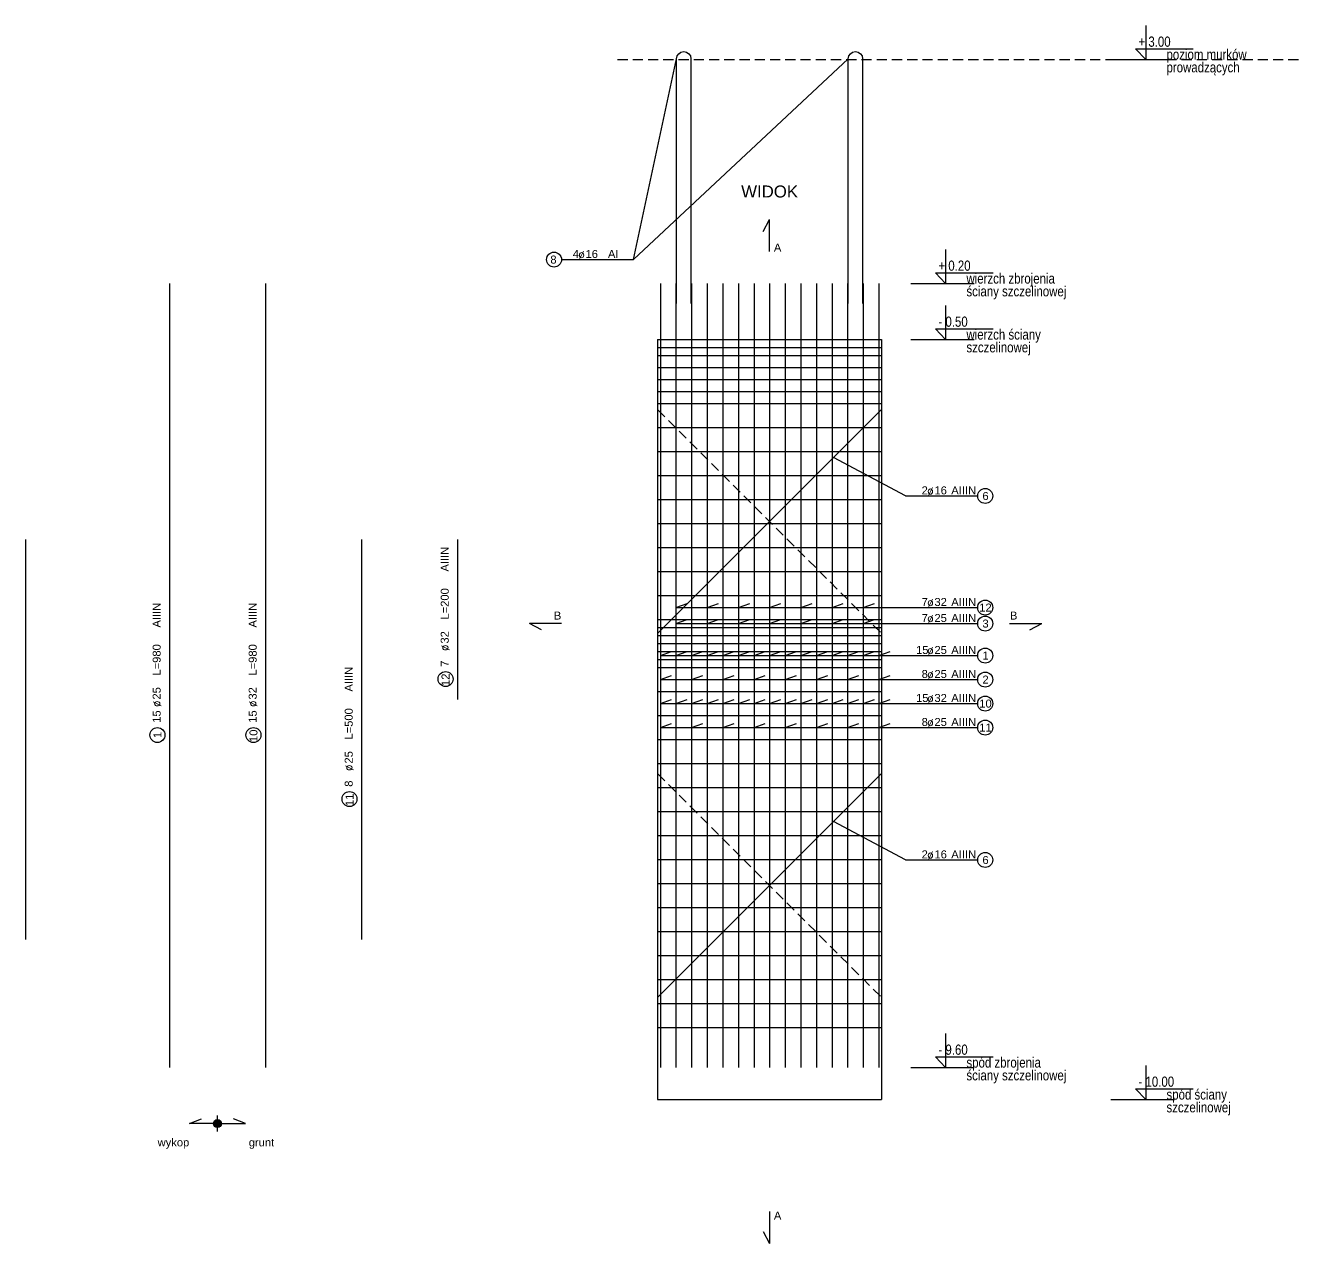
# Model space of a CAD drawing. Extents: x -5033 to 9347, y -16423 to -2430.
# Drawn here: x 2190 to 3779, y -12523 to -11000 of the extents above; entities that cross this region are included whole.
import ezdxf
from ezdxf.enums import TextEntityAlignment as Align

# ---------------------------------------------------------------- set-up
doc = ezdxf.new("R2010")
doc.units = 0
doc.header["$MEASUREMENT"] = 0
doc.linetypes.add('DASHED', pattern=[19.05, 12.7, -6.35])
for name, color, linetype in [('__SOL-KOTY_WYSOKOSCIOWE', 4, 'CONTINUOUS'), ('__SOL-OPISY', 4, 'CONTINUOUS'), ('__SOL-PRZERYWANA', 253, 'DASHED'), ('__SOL-WIDOK', 4, 'CONTINUOUS'), ('__SOL-ZBROJENIE', 3, 'CONTINUOUS')]:
    doc.layers.add(name, color=color, linetype=linetype)
doc.styles.add('ARIAL', font='arial.ttf', dxfattribs={"height": 2.5})
doc.styles.add('SIMPLEX', font='SIMPLEX.SHX', dxfattribs={"width": 0.8})
doc.styles.get("Standard").update_dxf_attribs({"font": 'arial.ttf'})

# ---------------------------------------------------------------- blocks, each defined once
blk = doc.blocks.new('OPIS_PRET_BEZ_LINII')
at = {"layer": '__SOL-OPISY'}
blk.add_circle((25.7, 0), 9.36, dxfattribs=at)
at = {"layer": '__SOL-OPISY', "style": 'SIMPLEX', "width": 0.9}
blk.add_text(' %%c ', height=10, dxfattribs=at).set_placement((64.7, -4.8), align=Align.CENTER)
at = {"layer": '__SOL-OPISY', "style": 'ARIAL', "width": 0.8}
blk.add_attdef('NUMER', text='', height=10, dxfattribs=at).set_placement((25.7, 0), align=Align.MIDDLE)
blk.add_attdef('ILOSC', text='', height=10, dxfattribs=at).set_placement((56.9, -5.1), align=Align.RIGHT)
for tag, p in [('SREDNICA', (71, -5.1)), ('DLUGOSC', (95.1, -5.2)), ('STAL', (144.7, -5.2))]:
    blk.add_attdef(tag, p, '', height=10, dxfattribs=at)
blk = doc.blocks.new('OPIS_PRAWY')
at = {"layer": '__SOL-OPISY'}
blk.add_line((0, 0), (90, 0), dxfattribs=at)
blk.add_circle((99.4, 0), 9.36, dxfattribs=at)
at = {"layer": '__SOL-OPISY', "style": 'SIMPLEX', "width": 0.9}
blk.add_text(' %%c ', height=10, dxfattribs=at).set_placement((20.9, 0.5))
at = {"layer": '__SOL-OPISY', "style": 'ARIAL', "width": 0.8}
blk.add_attdef('ILOSC', text='', height=10, dxfattribs=at).set_placement((27.1, 0.1), align=Align.RIGHT)
for tag, p in [('SREDNICA', (35.4, 0.1)), ('STAL', (58.4, 0.5))]:
    blk.add_attdef(tag, p, '', height=10, dxfattribs=at)
for tag, p in [('NUMER', (99.4, 0)), ('DLUGOSC', (52.8, -6.1))]:
    blk.add_attdef(tag, text='', height=10, dxfattribs=at).set_placement(p, align=Align.MIDDLE)
blk = doc.blocks.new('OPIS_LEWY')
at = {"layer": '__SOL-OPISY'}
blk.add_line((-90, 0), (0, 0), dxfattribs=at)
blk.add_circle((-99.4, 0), 9.36, dxfattribs=at)
at = {"layer": '__SOL-OPISY', "style": 'SIMPLEX', "width": 0.9}
blk.add_text(' %%c ', height=10, dxfattribs=at).set_placement((-75, 0.5))
at = {"layer": '__SOL-OPISY', "style": 'ARIAL', "width": 0.8}
for tag, p in [('NUMER', (-99.4, 0)), ('DLUGOSC', (-58.9, -6.6))]:
    blk.add_attdef(tag, text='', height=10, dxfattribs=at).set_placement(p, align=Align.MIDDLE)
blk.add_attdef('ILOSC', text='', height=10, dxfattribs=at).set_placement((-74, 0.1), align=Align.RIGHT)
for tag, p in [('SREDNICA', (-65.8, 0.1)), ('STAL', (-42.7, 0.3))]:
    blk.add_attdef(tag, p, '', height=10, dxfattribs=at)
blk = doc.blocks.new('KOTA')
at = {"layer": '__SOL-KOTY_WYSOKOSCIOWE'}
for p, q in [((0, 33.4), (0, 0)), ((-34, 0), (28, 0)), ((0, 0), (-9.9, 10.4)), ((-9.9, 10.4), (46.5, 10.4))]:
    blk.add_line(p, q, dxfattribs=at)
at = {"layer": '__SOL-KOTY_WYSOKOSCIOWE', "style": 'ARIAL', "width": 0.8}
blk.add_attdef('RZEDNA', (500.5, 15.9), '', height=10.4, dxfattribs=at)

msp = doc.modelspace()

# ---------------------------------------------------------------- hatches: boundary and pattern name
at = {"layer": '__SOL-OPISY'}
msp.add_hatch(color=256, dxfattribs=at).paths.add_polyline_path([(2435, -12373, 1), (2425, -12373, 1)])

# ---------------------------------------------------------------- linework, layer by layer
for p, q in [((2950, -11293), (3003.75, -11042)), ((2950, -11293), (3218.25, -11042)), ((3112, -11258), (3120, -11243)), ((3120, -11283), (3120, -11243)), ((3290, -11588.5), (3200, -11540.5)), ((3003, -11728), (3017.1, -11722.9)), ((3042, -11728), (3056.1, -11722.9)), ((3081, -11728), (3095.1, -11722.9)), ((3120, -11728), (3134.1, -11722.9)), ((3159, -11728), (3173.1, -11722.9)), ((3198, -11728), (3212.1, -11722.9)), ((3237, -11728), (3251.1, -11722.9)), ((3003, -11728), (3290, -11728)), ((2860, -11748), (2820, -11748)), ((2835, -11756), (2820, -11748)), ((3003, -11748), (3017.1, -11742.9)), ((3003, -11748), (3290, -11748)), ((3042, -11748), (3056.1, -11742.9)), ((3081, -11748), (3095.1, -11742.9)), ((3120, -11748), (3134.1, -11742.9)), ((3159, -11748), (3173.1, -11742.9)), ((3198, -11748), (3212.1, -11742.9)), ((3237, -11748), (3251.1, -11742.9)), ((3420, -11748), (3460, -11748)), ((3445, -11756), (3460, -11748)), ((2983.5, -11788), (2997.6, -11782.9)), ((3003, -11788), (3017.1, -11782.9)), ((3022.5, -11788), (3036.6, -11782.9)), ((3042, -11788), (3056.1, -11782.9)), ((3061.5, -11788), (3075.6, -11782.9)), ((3081, -11788), (3095.1, -11782.9)), ((3100.5, -11788), (3114.6, -11782.9)), ((3120, -11788), (3134.1, -11782.9)), ((3139.5, -11788), (3153.6, -11782.9)), ((3159, -11788), (3173.1, -11782.9)), ((3178.5, -11788), (3192.6, -11782.9)), ((3198, -11788), (3212.1, -11782.9)), ((3217.5, -11788), (3231.6, -11782.9)), ((3237, -11788), (3251.1, -11782.9)), ((3256.5, -11788), (3270.6, -11782.9)), ((2983.5, -11788), (3290, -11788)), ((2983.5, -11818), (2997.6, -11812.9)), ((2983.5, -11818), (3290, -11818)), ((3022.5, -11818), (3036.6, -11812.9)), ((3061.5, -11818), (3075.6, -11812.9)), ((3100.5, -11818), (3114.6, -11812.9)), ((3139.5, -11818), (3153.6, -11812.9)), ((3178.5, -11818), (3192.6, -11812.9)), ((3217.5, -11818), (3231.6, -11812.9)), ((3256.5, -11818), (3270.6, -11812.9)), ((2983.5, -11848), (2997.6, -11842.9)), ((2983.5, -11848), (3290, -11848)), ((3003, -11848), (3017.1, -11842.9)), ((3022.5, -11848), (3036.6, -11842.9)), ((3042, -11848), (3056.1, -11842.9)), ((3061.5, -11848), (3075.6, -11842.9)), ((3081, -11848), (3095.1, -11842.9)), ((3100.5, -11848), (3114.6, -11842.9)), ((3120, -11848), (3134.1, -11842.9)), ((3139.5, -11848), (3153.6, -11842.9)), ((3159, -11848), (3173.1, -11842.9)), ((3178.5, -11848), (3192.6, -11842.9)), ((3198, -11848), (3212.1, -11842.9)), ((3217.5, -11848), (3231.6, -11842.9)), ((3237, -11848), (3251.1, -11842.9)), ((3256.5, -11848), (3270.6, -11842.9)), ((2983.5, -11878), (2997.6, -11872.9)), ((2983.5, -11878), (3290, -11878)), ((3022.5, -11878), (3036.6, -11872.9)), ((3061.5, -11878), (3075.6, -11872.9)), ((3100.5, -11878), (3114.6, -11872.9)), ((3139.5, -11878), (3153.6, -11872.9)), ((3178.5, -11878), (3192.6, -11872.9)), ((3217.5, -11878), (3231.6, -11872.9)), ((3256.5, -11878), (3270.6, -11872.9)), ((3290, -12043.5), (3200, -11995.5)), ((2395, -12373), (2410, -12367)), ((2430, -12373), (2395, -12373)), ((2430, -12383), (2430, -12363)), ((2430, -12373), (2465, -12373)), ((2465, -12373), (2450, -12367)), ((3120, -12483), (3120, -12523)), ((3112, -12508), (3120, -12523))]:
    msp.add_line(p, q, dxfattribs=at)
msp.add_circle((2430, -12373), 5, dxfattribs=at)
at = {"layer": '__SOL-PRZERYWANA'}
msp.add_line((2930, -11043), (4280, -11043), dxfattribs=at)
for points in [[(2980, -11460.5), (2980, -11480.5), (3260, -11760.5), (3260, -11780.5)], [(2980, -11915.5), (2980, -11935.5), (3260, -12215.5), (3260, -12235.5)]]:
    msp.add_lwpolyline(points, dxfattribs=at)
at = {"layer": '__SOL-WIDOK'}
for p, q in [((2980, -11393), (2980, -12343)), ((2980, -11393), (3260, -11393)), ((3260, -11393), (3260, -12343)), ((2980, -12343), (3260, -12343))]:
    msp.add_line(p, q, dxfattribs=at)
at = {"layer": '__SOL-ZBROJENIE'}
for p, q in [((2370, -11323), (2370, -12303)), ((2490, -11323), (2490, -12303)), ((2983.5, -11323), (2983.5, -12303)), ((3003, -11323), (3003, -12303)), ((3022.5, -11323), (3022.5, -12303)), ((3042, -11323), (3042, -12303)), ((3061.5, -11323), (3061.5, -12303)), ((3081, -11323), (3081, -12303)), ((3100.5, -11323), (3100.5, -12303)), ((3120, -11323), (3120, -12303)), ((3139.5, -11323), (3139.5, -12303)), ((3159, -11323), (3159, -12303)), ((3178.5, -11323), (3178.5, -12303)), ((3198, -11323), (3198, -12303)), ((3217.5, -11323), (3217.5, -12303)), ((3237, -11323), (3237, -12303)), ((3256.5, -11323), (3256.5, -12303)), ((2980, -11403), (3260, -11403)), ((2980, -11413), (3260, -11413)), ((2980, -11428), (3260, -11428)), ((2980, -11443), (3260, -11443)), ((2980, -11458), (3260, -11458)), ((2980, -11473), (3260, -11473)), ((2980, -11503), (3260, -11503)), ((2980, -11533), (3260, -11533)), ((2980, -11563), (3260, -11563)), ((2980, -11593), (3260, -11593)), ((2980, -11623), (3260, -11623)), ((2190, -11643), (2190, -12143)), ((2610, -11643), (2610, -12143)), ((2730, -11643), (2730, -11843)), ((2980, -11653), (3260, -11653)), ((2980, -11683), (3260, -11683)), ((2980, -11713), (3260, -11713)), ((2980, -11743), (3260, -11743)), ((2980, -11753), (3260, -11753)), ((2980, -11763), (3260, -11763)), ((2980, -11773), (3260, -11773)), ((2980, -11783), (3260, -11783)), ((2980, -11793), (3260, -11793)), ((2980, -11803), (3260, -11803)), ((2980, -11833), (3260, -11833)), ((2980, -11863), (3260, -11863)), ((2980, -11893), (3260, -11893)), ((2980, -11923), (3260, -11923)), ((2980, -11953), (3260, -11953)), ((2980, -11983), (3260, -11983)), ((2980, -12013), (3260, -12013)), ((2980, -12043), (3260, -12043)), ((2980, -12073), (3260, -12073)), ((2980, -12103), (3260, -12103)), ((2980, -12133), (3260, -12133)), ((2980, -12163), (3260, -12163)), ((2980, -12193), (3260, -12193)), ((2980, -12223), (3260, -12223)), ((2980, -12253), (3260, -12253))]:
    msp.add_line(p, q, dxfattribs=at)
for points in [[(3003.75, -11347.9), (3003.75, -11042, -1), (3021.75, -11042), (3021.75, -11347.9)], [(3218.25, -11347.9), (3218.25, -11042, -1), (3236.25, -11042), (3236.25, -11347.9)]]:
    msp.add_lwpolyline(points, format="xyb", dxfattribs=at)
for points in [[(3260, -11460.5), (3260, -11480.5), (2980, -11760.5), (2980, -11780.5)], [(3260, -11915.5), (3260, -11935.5), (2980, -12215.5), (2980, -12235.5)]]:
    msp.add_lwpolyline(points, dxfattribs=at)

# ---------------------------------------------------------------- block references
at = {"layer": '__SOL-KOTY_WYSOKOSCIOWE'}
ref = msp.add_blockref('KOTA', (3590, -11043), dxfattribs=dict(at, xscale=1.28, yscale=1.28, zscale=1.28))
ref.add_attrib('RZEDNA', '+ 3.00', (3581, -11027), dxfattribs={"height": 12.8, "style": 'ARIAL', "width": 0.8})
ref.add_attrib('OPIS1', 'poziom murków', (3616, -11043), dxfattribs={"height": 12.8, "style": 'ARIAL', "width": 0.8})
ref.add_attrib('OPIS2', 'prowadzących', (3616, -11059), dxfattribs={"height": 12.8, "style": 'ARIAL', "width": 0.8})
ref = msp.add_blockref('KOTA', (3340, -11323), dxfattribs=dict(at, xscale=1.28, yscale=1.28, zscale=1.28))
ref.add_attrib('RZEDNA', '+ 0.20', (3331, -11307), dxfattribs={"height": 12.8, "style": 'ARIAL', "width": 0.8})
ref.add_attrib('OPIS1', 'wierzch zbrojenia', (3366, -11323), dxfattribs={"height": 12.8, "style": 'ARIAL', "width": 0.8})
ref.add_attrib('OPIS2', 'ściany szczelinowej', (3366, -11339), dxfattribs={"height": 12.8, "style": 'ARIAL', "width": 0.8})
ref = msp.add_blockref('KOTA', (3340, -11393), dxfattribs=dict(at, xscale=1.28, yscale=1.28, zscale=1.28))
ref.add_attrib('RZEDNA', '- 0.50', (3331, -11377), dxfattribs={"height": 12.8, "style": 'ARIAL', "width": 0.8})
ref.add_attrib('OPIS1', 'wierzch ściany', (3366, -11393), dxfattribs={"height": 12.8, "style": 'ARIAL', "width": 0.8})
ref.add_attrib('OPIS2', 'szczelinowej', (3366, -11409), dxfattribs={"height": 12.8, "style": 'ARIAL', "width": 0.8})
ref = msp.add_blockref('KOTA', (3340, -12303), dxfattribs=dict(at, xscale=1.28, yscale=1.28, zscale=1.28))
ref.add_attrib('RZEDNA', '- 9.60', (3331, -12287), dxfattribs={"height": 12.8, "style": 'ARIAL', "width": 0.8})
ref.add_attrib('OPIS1', 'spód zbrojenia', (3366, -12303), dxfattribs={"height": 12.8, "style": 'ARIAL', "width": 0.8})
ref.add_attrib('OPIS2', 'ściany szczelinowej', (3366, -12319), dxfattribs={"height": 12.8, "style": 'ARIAL', "width": 0.8})
ref = msp.add_blockref('KOTA', (3590, -12343), dxfattribs=dict(at, xscale=1.28, yscale=1.28, zscale=1.28))
ref.add_attrib('RZEDNA', '- 10.00', (3581, -12327), dxfattribs={"height": 12.8, "style": 'ARIAL', "width": 0.8})
ref.add_attrib('OPIS1', 'spód ściany', (3616, -12343), dxfattribs={"height": 12.8, "style": 'ARIAL', "width": 0.8})
ref.add_attrib('OPIS2', 'szczelinowej', (3616, -12359), dxfattribs={"height": 12.8, "style": 'ARIAL', "width": 0.8})
at = {"layer": '__SOL-OPISY'}
ref = msp.add_blockref('OPIS_LEWY', (2950, -11293), dxfattribs=at)
ref.add_attrib('ILOSC', '4', (2874, -11291), dxfattribs={"height": 10, "style": 'ARIAL'})
ref.add_attrib('SREDNICA', '16', (2890, -11291), dxfattribs={"height": 10, "style": 'ARIAL'})
ref.add_attrib('STAL', 'AI', (2918, -11291), dxfattribs={"height": 10, "style": 'ARIAL'})
ref.add_attrib('NUMER', '8', (2846, -11298), dxfattribs={"height": 10, "style": 'ARIAL'})
ref = msp.add_blockref('OPIS_PRAWY', (3290, -11588.5), dxfattribs=at)
ref.add_attrib('ILOSC', '2', (3310, -11586.5), dxfattribs={"height": 10, "style": 'ARIAL'})
ref.add_attrib('SREDNICA', '16', (3326, -11586.5), dxfattribs={"height": 10, "style": 'ARIAL'})
ref.add_attrib('STAL', 'AIIIN', (3347, -11586.5), dxfattribs={"height": 10, "style": 'ARIAL'})
ref.add_attrib('NUMER', '6', (3386, -11593.5), dxfattribs={"height": 10, "style": 'ARIAL'})
ref = msp.add_blockref('OPIS_PRET_BEZ_LINII', (2715, -11843), dxfattribs=dict(at, rotation=90))
ref.add_attrib('NUMER', '12', (2720, -11826), dxfattribs={"height": 10, "rotation": 90, "style": 'ARIAL'})
ref.add_attrib('ILOSC', '7', (2719, -11802), dxfattribs={"height": 10, "rotation": 90, "style": 'ARIAL'})
ref.add_attrib('SREDNICA', '32', (2719, -11773), dxfattribs={"height": 10, "rotation": 90, "style": 'ARIAL'})
ref.add_attrib('DLUGOSC', 'L=200', (2719, -11743), dxfattribs={"height": 10, "rotation": 90, "style": 'ARIAL'})
ref.add_attrib('STAL', 'AIIIN', (2719, -11683), dxfattribs={"height": 10, "rotation": 90, "style": 'ARIAL'})
ref = msp.add_blockref('OPIS_PRET_BEZ_LINII', (2355, -11913), dxfattribs=dict(at, rotation=90))
ref.add_attrib('NUMER', '1', (2360, -11891), dxfattribs={"height": 10, "rotation": 90, "style": 'ARIAL'})
ref.add_attrib('ILOSC', '15', (2359, -11872), dxfattribs={"height": 10, "rotation": 90, "style": 'ARIAL'})
ref.add_attrib('SREDNICA', '25', (2359, -11843), dxfattribs={"height": 10, "rotation": 90, "style": 'ARIAL'})
ref.add_attrib('DLUGOSC', 'L=980', (2359, -11813), dxfattribs={"height": 10, "rotation": 90, "style": 'ARIAL'})
ref.add_attrib('STAL', 'AIIIN', (2359, -11753), dxfattribs={"height": 10, "rotation": 90, "style": 'ARIAL'})
ref = msp.add_blockref('OPIS_PRET_BEZ_LINII', (2475, -11913), dxfattribs=dict(at, rotation=90))
ref.add_attrib('NUMER', '10', (2480, -11896), dxfattribs={"height": 10, "rotation": 90, "style": 'ARIAL'})
ref.add_attrib('ILOSC', '15', (2479, -11872), dxfattribs={"height": 10, "rotation": 90, "style": 'ARIAL'})
ref.add_attrib('SREDNICA', '32', (2479, -11843), dxfattribs={"height": 10, "rotation": 90, "style": 'ARIAL'})
ref.add_attrib('DLUGOSC', 'L=980', (2479, -11813), dxfattribs={"height": 10, "rotation": 90, "style": 'ARIAL'})
ref.add_attrib('STAL', 'AIIIN', (2479, -11753), dxfattribs={"height": 10, "rotation": 90, "style": 'ARIAL'})
ref = msp.add_blockref('OPIS_PRAWY', (3290, -11728), dxfattribs=at)
ref.add_attrib('ILOSC', '7', (3310, -11726), dxfattribs={"height": 10, "style": 'ARIAL'})
ref.add_attrib('SREDNICA', '32', (3326, -11726), dxfattribs={"height": 10, "style": 'ARIAL'})
ref.add_attrib('STAL', 'AIIIN', (3347, -11726), dxfattribs={"height": 10, "style": 'ARIAL'})
ref.add_attrib('NUMER', '12', (3382, -11733), dxfattribs={"height": 10, "style": 'ARIAL'})
ref = msp.add_blockref('OPIS_PRAWY', (3290, -11748), dxfattribs=at)
ref.add_attrib('ILOSC', '7', (3310, -11746), dxfattribs={"height": 10, "style": 'ARIAL'})
ref.add_attrib('SREDNICA', '25', (3326, -11746), dxfattribs={"height": 10, "style": 'ARIAL'})
ref.add_attrib('STAL', 'AIIIN', (3347, -11746), dxfattribs={"height": 10, "style": 'ARIAL'})
ref.add_attrib('NUMER', '3', (3386, -11753), dxfattribs={"height": 10, "style": 'ARIAL'})
ref = msp.add_blockref('OPIS_PRAWY', (3290, -11788), dxfattribs=at)
ref.add_attrib('ILOSC', '15', (3303, -11786), dxfattribs={"height": 10, "style": 'ARIAL'})
ref.add_attrib('SREDNICA', '25', (3326, -11786), dxfattribs={"height": 10, "style": 'ARIAL'})
ref.add_attrib('STAL', 'AIIIN', (3347, -11786), dxfattribs={"height": 10, "style": 'ARIAL'})
ref.add_attrib('NUMER', '1', (3386, -11793), dxfattribs={"height": 10, "style": 'ARIAL'})
ref = msp.add_blockref('OPIS_PRET_BEZ_LINII', (2595, -11993), dxfattribs=dict(at, rotation=90))
ref.add_attrib('NUMER', '11', (2600, -11976), dxfattribs={"height": 10, "rotation": 90, "style": 'ARIAL'})
ref.add_attrib('ILOSC', '8', (2599, -11952), dxfattribs={"height": 10, "rotation": 90, "style": 'ARIAL'})
ref.add_attrib('SREDNICA', '25', (2599, -11923), dxfattribs={"height": 10, "rotation": 90, "style": 'ARIAL'})
ref.add_attrib('DLUGOSC', 'L=500', (2599, -11893), dxfattribs={"height": 10, "rotation": 90, "style": 'ARIAL'})
ref.add_attrib('STAL', 'AIIIN', (2599, -11833), dxfattribs={"height": 10, "rotation": 90, "style": 'ARIAL'})
ref = msp.add_blockref('OPIS_PRAWY', (3290, -11818), dxfattribs=at)
ref.add_attrib('ILOSC', '8', (3310, -11816), dxfattribs={"height": 10, "style": 'ARIAL'})
ref.add_attrib('SREDNICA', '25', (3326, -11816), dxfattribs={"height": 10, "style": 'ARIAL'})
ref.add_attrib('STAL', 'AIIIN', (3347, -11816), dxfattribs={"height": 10, "style": 'ARIAL'})
ref.add_attrib('NUMER', '2', (3386, -11823), dxfattribs={"height": 10, "style": 'ARIAL'})
ref = msp.add_blockref('OPIS_PRAWY', (3290, -11848), dxfattribs=at)
ref.add_attrib('ILOSC', '15', (3303, -11846), dxfattribs={"height": 10, "style": 'ARIAL'})
ref.add_attrib('SREDNICA', '32', (3326, -11846), dxfattribs={"height": 10, "style": 'ARIAL'})
ref.add_attrib('STAL', 'AIIIN', (3347, -11846), dxfattribs={"height": 10, "style": 'ARIAL'})
ref.add_attrib('NUMER', '10', (3382, -11853), dxfattribs={"height": 10, "style": 'ARIAL'})
ref = msp.add_blockref('OPIS_PRAWY', (3290, -11878), dxfattribs=at)
ref.add_attrib('ILOSC', '8', (3310, -11876), dxfattribs={"height": 10, "style": 'ARIAL'})
ref.add_attrib('SREDNICA', '25', (3326, -11876), dxfattribs={"height": 10, "style": 'ARIAL'})
ref.add_attrib('STAL', 'AIIIN', (3347, -11876), dxfattribs={"height": 10, "style": 'ARIAL'})
ref.add_attrib('NUMER', '11', (3382, -11883), dxfattribs={"height": 10, "style": 'ARIAL'})
ref = msp.add_blockref('OPIS_PRAWY', (3290, -12043.5), dxfattribs=at)
ref.add_attrib('ILOSC', '2', (3310, -12041.5), dxfattribs={"height": 10, "style": 'ARIAL'})
ref.add_attrib('SREDNICA', '16', (3326, -12041.5), dxfattribs={"height": 10, "style": 'ARIAL'})
ref.add_attrib('STAL', 'AIIIN', (3347, -12041.5), dxfattribs={"height": 10, "style": 'ARIAL'})
ref.add_attrib('NUMER', '6', (3386, -12048.5), dxfattribs={"height": 10, "style": 'ARIAL'})

# ---------------------------------------------------------------- texts
at = {"layer": '__SOL-OPISY', "width": 2500, "attachment_point": 5}
for s, insert, char_height in [('\\P\\PWIDOK\\P', (3120, -11183), 15), ('A\\P', (3130, -11278), 10), ('B\\P', (2855, -11738), 10), ('B\\P', (3425, -11738), 10), ('wykop\\P', (2375, -12398), 10), ('grunt\\P', (2485, -12398), 10), ('A\\P', (3130, -12488), 10)]:
    msp.add_mtext(s, dxfattribs=dict(at, insert=insert, char_height=char_height))

doc.saveas('drawing.dxf')
